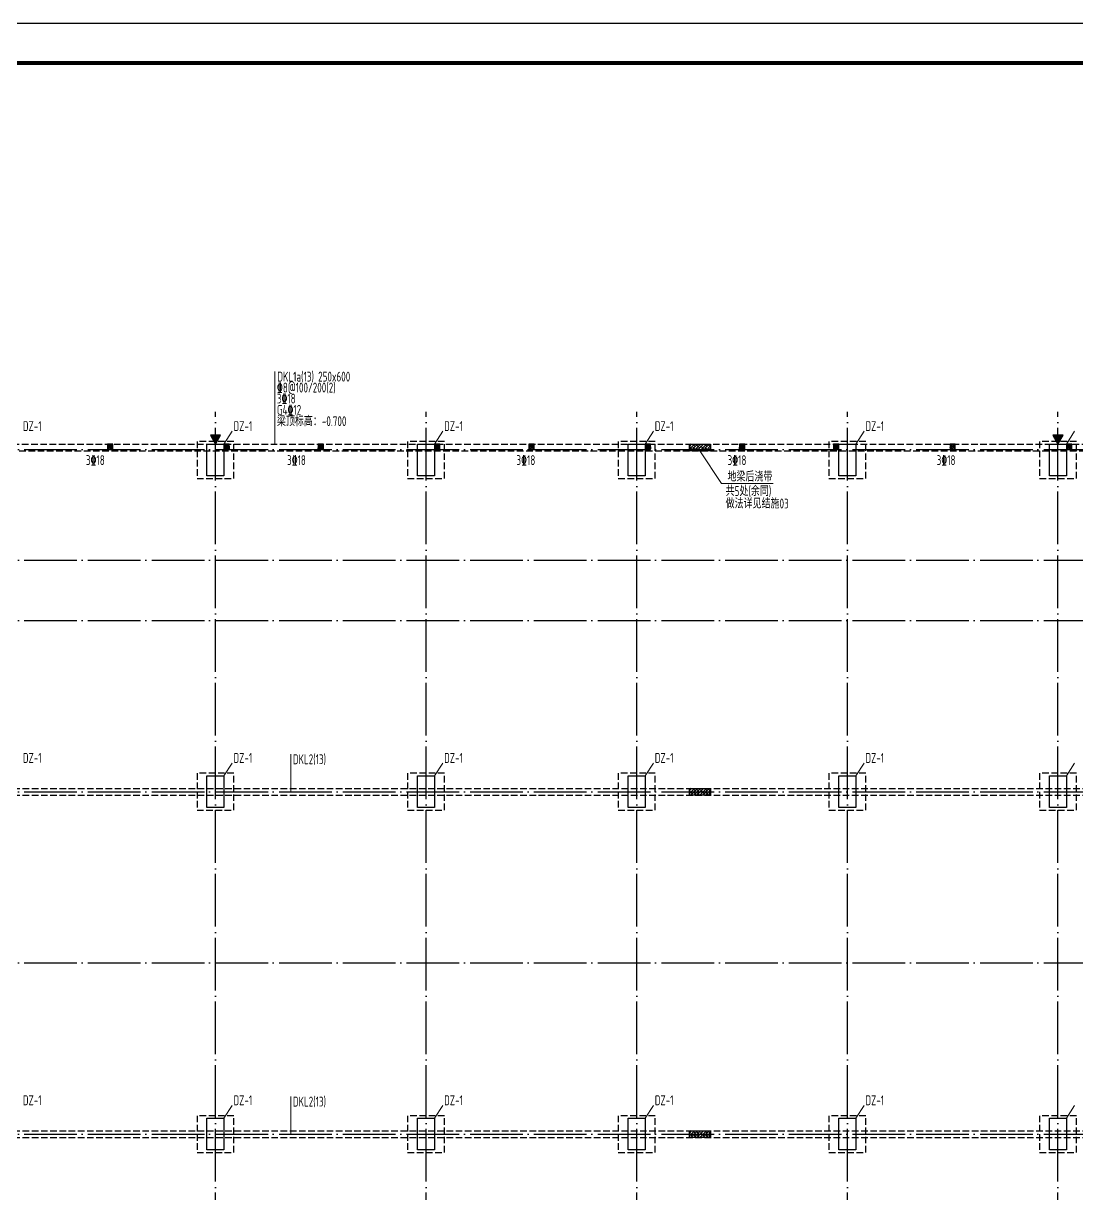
# Model space of a CAD drawing. Extents: x 19118 to 566552, y -1188739 to 92943.
# Drawn here: x 447992 to 487992, y -147972 to -103536 of the extents above; entities that cross this region are included whole.
import ezdxf

# ---------------------------------------------------------------- set-up
doc = ezdxf.new("R2010")
doc.units = 0
doc.header["$LTSCALE"] = 1000
doc.header["$MEASUREMENT"] = 0
for name, pattern in [('DASH', [0.35, 0.25, -0.1]), ('DASHDOT', [25.4, 12.7, -6.35, 0, -6.35]), ('DOTE', [2.42, 2, -0.2, 0.02, -0.2])]:
    doc.linetypes.add(name, pattern=pattern)
for name, color, linetype in [('A_DE_DETAIL_3', 144, 'CONTINUOUS'), ('DHX', 1, 'DASHDOT'), ('DOTE', 9, 'DOTE'), ('GZ', 3, 'CONTINUOUS'), ('PUB_TITLE', 4, 'CONTINUOUS'), ('R', 1, 'CONTINUOUS'), ('WALL', 6, 'CONTINUOUS'), ('柱', 2, 'CONTINUOUS'), ('梁', 4, 'DASH')]:
    doc.layers.add(name, color=color, linetype=linetype)
doc.layers.add('柱集中标注', color=2, linetype='CONTINUOUS', lineweight=9)
doc.layers.add('梁集中标注', color=2, linetype='CONTINUOUS', lineweight=15)
doc.styles.add('TSSD_Rein', font='atssdeng.shx', dxfattribs={"width": 0.7, "bigfont": 'atssdchn.shx'})

msp = doc.modelspace()

# ---------------------------------------------------------------- hatches: boundary and pattern name
at = {"layer": 'DHX'}
for points in [[(455483.04, -119173.8), (455093.29, -119173.8), (455285.07, -119513.12)], [(487483.04, -119173.8), (487093.29, -119173.8), (487285.07, -119513.12)]]:
    msp.add_hatch(color=256, dxfattribs=at).paths.add_polyline_path(points)
at = {"layer": 'GZ'}
h = msp.add_hatch(dxfattribs=at)
h.set_pattern_fill('钢筋混凝土', color=256, scale=20, style=0)
h.set_pattern_definition([(135, (504849.71, -195318.287), (35.35534, 35.35534), []), (130, (504849.71, -195318.29), (-143.45204, -12.55043), [15, -165]), (185, (504849.71, -195318.29), (27.75027, 150.43843), [12, -132]), (79.5486, (504837.76, -195319.33), (-115.70188, 137.8879), [12.74804, -140.22842]), (133.8158, (504849.71, -195278.29), (-213.4482, -33.1038), [22.5, -247.5]), (83.3644, (504831.92, -195281.05), (-186.93254, 194.82357), [19.12206, -210.3426]), (188.8158, (504849.7, -195278.29), (-186.9324, 194.8237), [18, -198]), (159, (504829.71, -195288.29), (-119.38141, -80.52378), [15, -165]), (214, (504829.71, -195288.29), (-48.66307, 145.03), [12, -132]), (108.5486, (504819.76, -195295), (-168.04453, 64.5061), [12.74804, -140.22842]), (142.5, (504849.71, -195318.29), (-2.43197, 66.57877), [0, -130.4, 0, -134, 0, -132.5]), (172.5, (504849.71, -195318.29), (-52.61391, 78.88234), [0, -76.4, 0, -127.4, 0, -50.5]), (212.5, (504894.31, -195318.29), (-106.764487, -4.510974), [0, -50, 0, -156, 0, -207]), (222.5, (504914.31, -195318.29), (-116.63723, 20.021), [0, -65, 0, -103.6, 0, -147])])
h.paths.add_polyline_path([(451385.07, -119513.12), (451185.07, -119513.12), (451185.07, -119713.12), (451385.07, -119713.12)])
h = msp.add_hatch(dxfattribs=at)
h.set_pattern_fill('钢筋混凝土', color=256, scale=20, style=0)
h.set_pattern_definition([(135, (509274.71, -195318.287), (35.35534, 35.35534), []), (130, (509274.71, -195318.29), (-143.45204, -12.55043), [15, -165]), (185, (509274.71, -195318.29), (27.75027, 150.43843), [12, -132]), (79.5486, (509262.76, -195319.33), (-115.70188, 137.8879), [12.74804, -140.22842]), (133.8158, (509274.71, -195278.29), (-213.4482, -33.1038), [22.5, -247.5]), (83.3644, (509256.92, -195281.05), (-186.93254, 194.82357), [19.12206, -210.3426]), (188.8158, (509274.7, -195278.29), (-186.9324, 194.8237), [18, -198]), (159, (509254.71, -195288.29), (-119.38141, -80.52378), [15, -165]), (214, (509254.71, -195288.29), (-48.66307, 145.03), [12, -132]), (108.5486, (509244.76, -195295), (-168.04453, 64.5061), [12.74804, -140.22842]), (142.5, (509274.71, -195318.29), (-2.43197, 66.57877), [0, -130.4, 0, -134, 0, -132.5]), (172.5, (509274.71, -195318.29), (-52.61391, 78.88234), [0, -76.4, 0, -127.4, 0, -50.5]), (212.5, (509319.31, -195318.29), (-106.764487, -4.510974), [0, -50, 0, -156, 0, -207]), (222.5, (509339.31, -195318.29), (-116.63723, 20.021), [0, -65, 0, -103.6, 0, -147])])
h.paths.add_polyline_path([(455810.07, -119513.12), (455610.07, -119513.12), (455610.07, -119713.12), (455810.07, -119713.12)])
h = msp.add_hatch(dxfattribs=at)
h.set_pattern_fill('钢筋混凝土', color=256, scale=20, style=0)
h.set_pattern_definition([(135, (512849.71, -195318.287), (35.35534, 35.35534), []), (130, (512849.71, -195318.29), (-143.45204, -12.55043), [15, -165]), (185, (512849.71, -195318.29), (27.75027, 150.43843), [12, -132]), (79.5486, (512837.76, -195319.33), (-115.70188, 137.8879), [12.74804, -140.22842]), (133.8158, (512849.71, -195278.29), (-213.4482, -33.1038), [22.5, -247.5]), (83.3644, (512831.92, -195281.05), (-186.93254, 194.82357), [19.12206, -210.3426]), (188.8158, (512849.7, -195278.29), (-186.9324, 194.8237), [18, -198]), (159, (512829.71, -195288.29), (-119.38141, -80.52378), [15, -165]), (214, (512829.71, -195288.29), (-48.66307, 145.03), [12, -132]), (108.5486, (512819.76, -195295), (-168.04453, 64.5061), [12.74804, -140.22842]), (142.5, (512849.71, -195318.29), (-2.43197, 66.57877), [0, -130.4, 0, -134, 0, -132.5]), (172.5, (512849.71, -195318.29), (-52.61391, 78.88234), [0, -76.4, 0, -127.4, 0, -50.5]), (212.5, (512894.31, -195318.29), (-106.764487, -4.510974), [0, -50, 0, -156, 0, -207]), (222.5, (512914.31, -195318.29), (-116.63723, 20.021), [0, -65, 0, -103.6, 0, -147])])
h.paths.add_polyline_path([(459385.07, -119513.12), (459185.07, -119513.12), (459185.07, -119713.12), (459385.07, -119713.12)])
h = msp.add_hatch(dxfattribs=at)
h.set_pattern_fill('钢筋混凝土', color=256, scale=20, style=0)
h.set_pattern_definition([(135, (517274.71, -195318.287), (35.35534, 35.35534), []), (130, (517274.71, -195318.29), (-143.45204, -12.55043), [15, -165]), (185, (517274.71, -195318.29), (27.75027, 150.43843), [12, -132]), (79.5486, (517262.76, -195319.33), (-115.70188, 137.8879), [12.74804, -140.22842]), (133.8158, (517274.71, -195278.29), (-213.4482, -33.1038), [22.5, -247.5]), (83.3644, (517256.92, -195281.05), (-186.93254, 194.82357), [19.12206, -210.3426]), (188.8158, (517274.7, -195278.29), (-186.9324, 194.8237), [18, -198]), (159, (517254.71, -195288.29), (-119.38141, -80.52378), [15, -165]), (214, (517254.71, -195288.29), (-48.66307, 145.03), [12, -132]), (108.5486, (517244.76, -195295), (-168.04453, 64.5061), [12.74804, -140.22842]), (142.5, (517274.71, -195318.29), (-2.43197, 66.57877), [0, -130.4, 0, -134, 0, -132.5]), (172.5, (517274.71, -195318.29), (-52.61391, 78.88234), [0, -76.4, 0, -127.4, 0, -50.5]), (212.5, (517319.31, -195318.29), (-106.764487, -4.510974), [0, -50, 0, -156, 0, -207]), (222.5, (517339.31, -195318.29), (-116.63723, 20.021), [0, -65, 0, -103.6, 0, -147])])
h.paths.add_polyline_path([(463810.07, -119513.12), (463610.07, -119513.12), (463610.07, -119713.12), (463810.07, -119713.12)])
h = msp.add_hatch(dxfattribs=at)
h.set_pattern_fill('钢筋混凝土', color=256, scale=20, style=0)
h.set_pattern_definition([(135, (520849.71, -195318.287), (35.35534, 35.35534), []), (130, (520849.71, -195318.29), (-143.45204, -12.55043), [15, -165]), (185, (520849.71, -195318.29), (27.75027, 150.43843), [12, -132]), (79.5486, (520837.76, -195319.33), (-115.70188, 137.8879), [12.74804, -140.22842]), (133.8158, (520849.71, -195278.29), (-213.4482, -33.1038), [22.5, -247.5]), (83.3644, (520831.92, -195281.05), (-186.93254, 194.82357), [19.12206, -210.3426]), (188.8158, (520849.7, -195278.29), (-186.9324, 194.8237), [18, -198]), (159, (520829.71, -195288.29), (-119.38141, -80.52378), [15, -165]), (214, (520829.71, -195288.29), (-48.66307, 145.03), [12, -132]), (108.5486, (520819.76, -195295), (-168.04453, 64.5061), [12.74804, -140.22842]), (142.5, (520849.71, -195318.29), (-2.43197, 66.57877), [0, -130.4, 0, -134, 0, -132.5]), (172.5, (520849.71, -195318.29), (-52.61391, 78.88234), [0, -76.4, 0, -127.4, 0, -50.5]), (212.5, (520894.31, -195318.29), (-106.764487, -4.510974), [0, -50, 0, -156, 0, -207]), (222.5, (520914.31, -195318.29), (-116.63723, 20.021), [0, -65, 0, -103.6, 0, -147])])
h.paths.add_polyline_path([(467385.07, -119513.12), (467185.07, -119513.12), (467185.07, -119713.12), (467385.07, -119713.12)])
h = msp.add_hatch(dxfattribs=at)
h.set_pattern_fill('钢筋混凝土', color=256, scale=20, style=0)
h.set_pattern_definition([(135, (525274.71, -195318.287), (35.35534, 35.35534), []), (130, (525274.71, -195318.29), (-143.45204, -12.55043), [15, -165]), (185, (525274.71, -195318.29), (27.75027, 150.43843), [12, -132]), (79.5486, (525262.76, -195319.33), (-115.70188, 137.8879), [12.74804, -140.22842]), (133.8158, (525274.71, -195278.29), (-213.4482, -33.1038), [22.5, -247.5]), (83.3644, (525256.92, -195281.05), (-186.93254, 194.82357), [19.12206, -210.3426]), (188.8158, (525274.7, -195278.29), (-186.9324, 194.8237), [18, -198]), (159, (525254.71, -195288.29), (-119.38141, -80.52378), [15, -165]), (214, (525254.71, -195288.29), (-48.66307, 145.03), [12, -132]), (108.5486, (525244.76, -195295), (-168.04453, 64.5061), [12.74804, -140.22842]), (142.5, (525274.71, -195318.29), (-2.43197, 66.57877), [0, -130.4, 0, -134, 0, -132.5]), (172.5, (525274.71, -195318.29), (-52.61391, 78.88234), [0, -76.4, 0, -127.4, 0, -50.5]), (212.5, (525319.31, -195318.29), (-106.764487, -4.510974), [0, -50, 0, -156, 0, -207]), (222.5, (525339.31, -195318.29), (-116.63723, 20.021), [0, -65, 0, -103.6, 0, -147])])
h.paths.add_polyline_path([(471810.07, -119513.12), (471610.07, -119513.12), (471610.07, -119713.12), (471810.07, -119713.12)])
h = msp.add_hatch(dxfattribs=at)
h.set_pattern_fill('钢筋混凝土', color=256, scale=20, style=0)
h.set_pattern_definition([(135, (528849.71, -195318.287), (35.35534, 35.35534), []), (130, (528849.71, -195318.29), (-143.45204, -12.55043), [15, -165]), (185, (528849.71, -195318.29), (27.75027, 150.43843), [12, -132]), (79.5486, (528837.76, -195319.33), (-115.70188, 137.8879), [12.74804, -140.22842]), (133.8158, (528849.71, -195278.29), (-213.4482, -33.1038), [22.5, -247.5]), (83.3644, (528831.92, -195281.05), (-186.93254, 194.82357), [19.12206, -210.3426]), (188.8158, (528849.7, -195278.29), (-186.9324, 194.8237), [18, -198]), (159, (528829.71, -195288.29), (-119.38141, -80.52378), [15, -165]), (214, (528829.71, -195288.29), (-48.66307, 145.03), [12, -132]), (108.5486, (528819.76, -195295), (-168.04453, 64.5061), [12.74804, -140.22842]), (142.5, (528849.71, -195318.29), (-2.43197, 66.57877), [0, -130.4, 0, -134, 0, -132.5]), (172.5, (528849.71, -195318.29), (-52.61391, 78.88234), [0, -76.4, 0, -127.4, 0, -50.5]), (212.5, (528894.31, -195318.29), (-106.764487, -4.510974), [0, -50, 0, -156, 0, -207]), (222.5, (528914.31, -195318.29), (-116.63723, 20.021), [0, -65, 0, -103.6, 0, -147])])
h.paths.add_polyline_path([(475385.07, -119513.12), (475185.07, -119513.12), (475185.07, -119713.12), (475385.07, -119713.12)])
h = msp.add_hatch(dxfattribs=at)
h.set_pattern_fill('钢筋混凝土', color=256, scale=20, style=0)
h.set_pattern_definition([(135, (532424.71, -195318.287), (35.35534, 35.35534), []), (130, (532424.71, -195318.29), (-143.45204, -12.55043), [15, -165]), (185, (532424.71, -195318.29), (27.75027, 150.43843), [12, -132]), (79.5486, (532412.76, -195319.33), (-115.70188, 137.8879), [12.74804, -140.22842]), (133.8158, (532424.71, -195278.29), (-213.4482, -33.1038), [22.5, -247.5]), (83.3644, (532406.92, -195281.05), (-186.93254, 194.82357), [19.12206, -210.3426]), (188.8158, (532424.7, -195278.29), (-186.9324, 194.8237), [18, -198]), (159, (532404.71, -195288.29), (-119.38141, -80.52378), [15, -165]), (214, (532404.71, -195288.29), (-48.66307, 145.03), [12, -132]), (108.5486, (532394.76, -195295), (-168.04453, 64.5061), [12.74804, -140.22842]), (142.5, (532424.71, -195318.29), (-2.43197, 66.57877), [0, -130.4, 0, -134, 0, -132.5]), (172.5, (532424.71, -195318.29), (-52.61391, 78.88234), [0, -76.4, 0, -127.4, 0, -50.5]), (212.5, (532469.31, -195318.29), (-106.764487, -4.510974), [0, -50, 0, -156, 0, -207]), (222.5, (532489.31, -195318.29), (-116.63723, 20.021), [0, -65, 0, -103.6, 0, -147])])
h.paths.add_polyline_path([(478960.07, -119513.12), (478760.07, -119513.12), (478760.07, -119713.12), (478960.07, -119713.12)])
h = msp.add_hatch(dxfattribs=at)
h.set_pattern_fill('钢筋混凝土', color=256, scale=20, style=0)
h.set_pattern_definition([(135, (536849.71, -195318.287), (35.35534, 35.35534), []), (130, (536849.71, -195318.29), (-143.45204, -12.55043), [15, -165]), (185, (536849.71, -195318.29), (27.75027, 150.43843), [12, -132]), (79.5486, (536837.76, -195319.33), (-115.70188, 137.8879), [12.74804, -140.22842]), (133.8158, (536849.71, -195278.29), (-213.4482, -33.1038), [22.5, -247.5]), (83.3644, (536831.92, -195281.05), (-186.93254, 194.82357), [19.12206, -210.3426]), (188.8158, (536849.7, -195278.29), (-186.9324, 194.8237), [18, -198]), (159, (536829.71, -195288.29), (-119.38141, -80.52378), [15, -165]), (214, (536829.71, -195288.29), (-48.66307, 145.03), [12, -132]), (108.5486, (536819.76, -195295), (-168.04453, 64.5061), [12.74804, -140.22842]), (142.5, (536849.71, -195318.29), (-2.43197, 66.57877), [0, -130.4, 0, -134, 0, -132.5]), (172.5, (536849.71, -195318.29), (-52.61391, 78.88234), [0, -76.4, 0, -127.4, 0, -50.5]), (212.5, (536894.31, -195318.29), (-106.764487, -4.510974), [0, -50, 0, -156, 0, -207]), (222.5, (536914.31, -195318.29), (-116.63723, 20.021), [0, -65, 0, -103.6, 0, -147])])
h.paths.add_polyline_path([(483385.07, -119513.12), (483185.07, -119513.12), (483185.07, -119713.12), (483385.07, -119713.12)])
h = msp.add_hatch(dxfattribs=at)
h.set_pattern_fill('钢筋混凝土', color=256, scale=20, style=0)
h.set_pattern_definition([(135, (541274.71, -195318.287), (35.35534, 35.35534), []), (130, (541274.71, -195318.29), (-143.45204, -12.55043), [15, -165]), (185, (541274.71, -195318.29), (27.75027, 150.43843), [12, -132]), (79.5486, (541262.76, -195319.33), (-115.70188, 137.8879), [12.74804, -140.22842]), (133.8158, (541274.71, -195278.29), (-213.4482, -33.1038), [22.5, -247.5]), (83.3644, (541256.92, -195281.05), (-186.93254, 194.82357), [19.12206, -210.3426]), (188.8158, (541274.7, -195278.29), (-186.9324, 194.8237), [18, -198]), (159, (541254.71, -195288.29), (-119.38141, -80.52378), [15, -165]), (214, (541254.71, -195288.29), (-48.66307, 145.03), [12, -132]), (108.5486, (541244.76, -195295), (-168.04453, 64.5061), [12.74804, -140.22842]), (142.5, (541274.71, -195318.29), (-2.43197, 66.57877), [0, -130.4, 0, -134, 0, -132.5]), (172.5, (541274.71, -195318.29), (-52.61391, 78.88234), [0, -76.4, 0, -127.4, 0, -50.5]), (212.5, (541319.31, -195318.29), (-106.764487, -4.510974), [0, -50, 0, -156, 0, -207]), (222.5, (541339.31, -195318.29), (-116.63723, 20.021), [0, -65, 0, -103.6, 0, -147])])
h.paths.add_polyline_path([(487810.07, -119513.12), (487610.07, -119513.12), (487610.07, -119713.12), (487810.07, -119713.12)])
at = {"layer": 'R'}
h = msp.add_hatch(dxfattribs=at)
h.set_pattern_fill('ANSI38', color=256, scale=50, style=0)
h.set_pattern_definition([(45, (328475.54, -193237.36), (-56.1266, 56.1266), []), (135, (328475.54, -193237.36), (-168.379802, 56.1266), [198.4375, -119.0625])])
h.paths.add_polyline_path([(473285.07, -119513.12), (474085.07, -119513.12), (474085.07, -119763.12), (473285.07, -119763.12)])
h = msp.add_hatch(dxfattribs=at)
h.set_pattern_fill('ANSI38', color=256, scale=50, style=0)
h.set_pattern_definition([(45, (328475.54, -206312.36), (-56.1266, 56.1266), []), (135, (328475.54, -206312.36), (-168.379802, 56.1266), [198.4375, -119.0625])])
h.paths.add_polyline_path([(473285.07, -132588.12), (474085.07, -132588.12), (474085.07, -132838.12), (473285.07, -132838.12)])
h = msp.add_hatch(dxfattribs=at)
h.set_pattern_fill('ANSI38', color=256, scale=50, style=0)
h.set_pattern_definition([(45, (328475.54, -219312.36), (-56.1266, 56.1266), []), (135, (328475.54, -219312.36), (-168.379802, 56.1266), [198.4375, -119.0625])])
h.paths.add_polyline_path([(473285.07, -145588.12), (474085.07, -145588.12), (474085.07, -145838.12), (473285.07, -145838.12)])

# ---------------------------------------------------------------- linework, layer by layer
at = {"layer": 'A_DE_DETAIL_3', "linetype": 'DASH'}
for points in [[(454585.07, -120813.12), (455985.07, -120813.12), (455985.07, -119413.12), (454585.07, -119413.12)], [(462585.07, -120813.12), (463985.07, -120813.12), (463985.07, -119413.12), (462585.07, -119413.12)], [(470585.07, -120813.12), (471985.07, -120813.12), (471985.07, -119413.12), (470585.07, -119413.12)], [(478585.07, -120813.12), (479985.07, -120813.12), (479985.07, -119413.12), (478585.07, -119413.12)], [(486585.07, -120813.12), (487985.07, -120813.12), (487985.07, -119413.12), (486585.07, -119413.12)], [(454585.07, -133413.12), (455985.07, -133413.12), (455985.07, -132013.12), (454585.07, -132013.12)], [(462585.07, -133413.12), (463985.07, -133413.12), (463985.07, -132013.12), (462585.07, -132013.12)], [(470585.07, -133413.12), (471985.07, -133413.12), (471985.07, -132013.12), (470585.07, -132013.12)], [(478585.07, -133413.12), (479985.07, -133413.12), (479985.07, -132013.12), (478585.07, -132013.12)], [(486585.07, -133413.12), (487985.07, -133413.12), (487985.07, -132013.12), (486585.07, -132013.12)], [(454585.07, -146413.12), (455985.07, -146413.12), (455985.07, -145013.12), (454585.07, -145013.12)], [(462585.07, -146413.12), (463985.07, -146413.12), (463985.07, -145013.12), (462585.07, -145013.12)], [(470585.07, -146413.12), (471985.07, -146413.12), (471985.07, -145013.12), (470585.07, -145013.12)], [(478585.07, -146413.12), (479985.07, -146413.12), (479985.07, -145013.12), (478585.07, -145013.12)], [(486585.07, -146413.12), (487985.07, -146413.12), (487985.07, -145013.12), (486585.07, -145013.12)]]:
    msp.add_lwpolyline(points, close=True, dxfattribs=at)
at = {"layer": 'DHX'}
for points in [[(455483.04, -119173.8), (455093.29, -119173.8), (455285.07, -119513.12)], [(487483.04, -119173.8), (487093.29, -119173.8), (487285.07, -119513.12)]]:
    msp.add_lwpolyline(points, close=True, dxfattribs=at)
at = {"layer": 'DOTE', "color": 8}
for p, q in [((455285.07, -174135.65), (455285.07, -118286.09)), ((463285.07, -174135.65), (463285.07, -118286.09)), ((471285.07, -174135.65), (471285.07, -118286.09)), ((479285.07, -174135.65), (479285.07, -118286.09)), ((487285.07, -174135.65), (487285.07, -118286.09)), ((421403.55, -119713.12), (529940.81, -119713.12)), ((421403.55, -123913.12), (529940.81, -123913.12)), ((421403.55, -126213.12), (529940.81, -126213.12)), ((421403.55, -132713.12), (529940.81, -132713.12)), ((421403.55, -139213.12), (529940.81, -139213.12)), ((421403.55, -145713.12), (529940.81, -145713.12))]:
    msp.add_line(p, q, dxfattribs=at)
at = {"layer": 'GZ'}
for points in [[(451385.07, -119513.12), (451185.07, -119513.12), (451185.07, -119713.12), (451385.07, -119713.12)], [(455810.07, -119513.12), (455610.07, -119513.12), (455610.07, -119713.12), (455810.07, -119713.12)], [(459385.07, -119513.12), (459185.07, -119513.12), (459185.07, -119713.12), (459385.07, -119713.12)], [(463810.07, -119513.12), (463610.07, -119513.12), (463610.07, -119713.12), (463810.07, -119713.12)], [(467385.07, -119513.12), (467185.07, -119513.12), (467185.07, -119713.12), (467385.07, -119713.12)], [(471810.07, -119513.12), (471610.07, -119513.12), (471610.07, -119713.12), (471810.07, -119713.12)], [(475385.07, -119513.12), (475185.07, -119513.12), (475185.07, -119713.12), (475385.07, -119713.12)], [(478960.07, -119513.12), (478760.07, -119513.12), (478760.07, -119713.12), (478960.07, -119713.12)], [(483385.07, -119513.12), (483185.07, -119513.12), (483185.07, -119713.12), (483385.07, -119713.12)], [(487810.07, -119513.12), (487610.07, -119513.12), (487610.07, -119713.12), (487810.07, -119713.12)]]:
    msp.add_lwpolyline(points, close=True, dxfattribs=at)
at = {"layer": 'PUB_TITLE'}
msp.add_lwpolyline([(408902.49, -192635.97), (566552.49, -192635.97), (566552.49, -103535.97), (408902.49, -103535.97)], close=True, dxfattribs=at)
at = {"layer": 'PUB_TITLE', "const_width": 150}
msp.add_lwpolyline([(412652.49, -191135.97), (565052.49, -191135.97), (565052.49, -105035.97), (412652.49, -105035.97)], close=True, dxfattribs=at)
at = {"layer": 'R'}
for points in [[(473285.07, -119513.12), (474085.07, -119513.12), (474085.07, -119763.12), (473285.07, -119763.12)], [(473285.07, -132588.12), (474085.07, -132588.12), (474085.07, -132838.12), (473285.07, -132838.12)], [(473285.07, -145588.12), (474085.07, -145588.12), (474085.07, -145838.12), (473285.07, -145838.12)]]:
    msp.add_lwpolyline(points, close=True, dxfattribs=at)
at = {"layer": '柱'}
for points in [[(454960.07, -119513.12), (455610.07, -119513.12), (455610.07, -120713.12), (454960.07, -120713.12)], [(462960.07, -119513.12), (463610.07, -119513.12), (463610.07, -120713.12), (462960.07, -120713.12)], [(470960.07, -119513.12), (471610.07, -119513.12), (471610.07, -120713.12), (470960.07, -120713.12)], [(478960.07, -119513.12), (479610.07, -119513.12), (479610.07, -120713.12), (478960.07, -120713.12)], [(486960.07, -119513.12), (487610.07, -119513.12), (487610.07, -120713.12), (486960.07, -120713.12)], [(454960.07, -132113.12), (455610.07, -132113.12), (455610.07, -133313.12), (454960.07, -133313.12)], [(462960.07, -132113.12), (463610.07, -132113.12), (463610.07, -133313.12), (462960.07, -133313.12)], [(470960.07, -132113.12), (471610.07, -132113.12), (471610.07, -133313.12), (470960.07, -133313.12)], [(478960.07, -132113.12), (479610.07, -132113.12), (479610.07, -133313.12), (478960.07, -133313.12)], [(486960.07, -132113.12), (487610.07, -132113.12), (487610.07, -133313.12), (486960.07, -133313.12)], [(454960.07, -145113.12), (455610.07, -145113.12), (455610.07, -146313.12), (454960.07, -146313.12)], [(462960.07, -145113.12), (463610.07, -145113.12), (463610.07, -146313.12), (462960.07, -146313.12)], [(470960.07, -145113.12), (471610.07, -145113.12), (471610.07, -146313.12), (470960.07, -146313.12)], [(478960.07, -145113.12), (479610.07, -145113.12), (479610.07, -146313.12), (478960.07, -146313.12)], [(486960.07, -145113.12), (487610.07, -145113.12), (487610.07, -146313.12), (486960.07, -146313.12)]]:
    msp.add_lwpolyline(points, close=True, dxfattribs=at)
at = {"layer": '柱集中标注'}
for p, q in [((455610.07, -119513.12), (455918.02, -119024.1)), ((463610.07, -119513.12), (463918.02, -119024.1)), ((471610.07, -119513.12), (471918.02, -119024.1)), ((479610.07, -119513.12), (479918.02, -119024.1)), ((487610.07, -119513.12), (487918.02, -119024.1)), ((455610.07, -132113.12), (455918.02, -131624.1)), ((463610.07, -132113.12), (463918.02, -131624.1)), ((471610.07, -132113.12), (471918.02, -131624.1)), ((479610.07, -132113.12), (479918.02, -131624.1)), ((487610.07, -132113.12), (487918.02, -131624.1)), ((455610.07, -145113.12), (455918.02, -144624.1)), ((463610.07, -145113.12), (463918.02, -144624.1)), ((471610.07, -145113.12), (471918.02, -144624.1)), ((479610.07, -145113.12), (479918.02, -144624.1)), ((487610.07, -145113.12), (487918.02, -144624.1))]:
    msp.add_line(p, q, dxfattribs=at)
at = {"layer": '梁'}
for p, q in [((423810.07, -132588.12), (526760.07, -132588.12)), ((423810.07, -132838.12), (526760.07, -132838.12)), ((423810.07, -145588.12), (526760.07, -145588.12)), ((423810.07, -145838.12), (526760.07, -145838.12))]:
    msp.add_line(p, q, dxfattribs=at)
for points in [[(423085.07, -119513.12), (527485.07, -119513.12), (527485.07, -171913.12), (423085.07, -171913.12)], [(423335.07, -119763.12), (527235.07, -119763.12), (527235.07, -171663.12), (423335.07, -171663.12)]]:
    msp.add_lwpolyline(points, close=True, dxfattribs=at)
at = {"layer": '梁集中标注'}
for p, q in [((457545.92, -119513.12), (457545.92, -116759.54, -123.41)), ((458149.86, -132713.12), (458149.86, -131281.31)), ((458149.86, -145713.12), (458149.86, -144281.31))]:
    msp.add_line(p, q, dxfattribs=at)
msp.add_lwpolyline([(476462.04, -121002.45), (474508.72, -121002.45), (473685.07, -119763.12)], dxfattribs=at)

# ---------------------------------------------------------------- texts
at = {"layer": 'WALL', "style": 'TSSD_Rein', "width": 0.7}
msp.add_text('梁顶标高：-0.700', height=375, dxfattribs=at).set_placement((457620.52, -118829.37, -139.68))
at = {"layer": '柱集中标注', "style": 'TSSD_Rein', "width": 0.7}
for p in [(447971.31, -119015.63), (455971.31, -119015.63), (463971.31, -119015.63), (471971.31, -119015.63), (479971.31, -119015.63), (447971.31, -131615.63), (455971.31, -131615.63), (463971.31, -131615.63), (471971.31, -131615.63), (479971.31, -131615.63), (447971.31, -144615.63), (455971.31, -144615.63), (463971.31, -144615.63), (471971.31, -144615.63), (479971.31, -144615.63)]:
    msp.add_text('DZ-1', height=375, dxfattribs=at).set_placement(p)
at = {"layer": '梁集中标注', "style": 'TSSD_Rein', "width": 0.7}
for s, p in [('DKL1a(13) 250x600', (457633.46, -117136.53, -139.68)), ('%%1328@100/200(2)', (457620.52, -117553.01, -139.68)), ('3%%13218', (457616.38, -117969.47, -139.68)), ('G4%%13212', (457620.52, -118399.47, -139.68)), ('3%%13218', (450365.81, -120307.13, -139.68)), ('3%%13218', (458003.87, -120307.13, -139.68)), ('3%%13218', (466718.35, -120307.13, -139.68)), ('3%%13218', (474735.46, -120307.13, -139.68)), ('3%%13218', (482676.63, -120307.13, -139.68)), ('地梁后浇带', (474731.34, -120931.36)), ('共5处(余同)', (474661.78, -121481.61)), ('做法详见结施03', (474661.78, -121955.03)), ('DKL2(13)', (458224.11, -131665.74)), ('DKL2(13)', (458224.11, -144665.74))]:
    msp.add_text(s, height=375, dxfattribs=at).set_placement(p)

doc.saveas('drawing.dxf')
